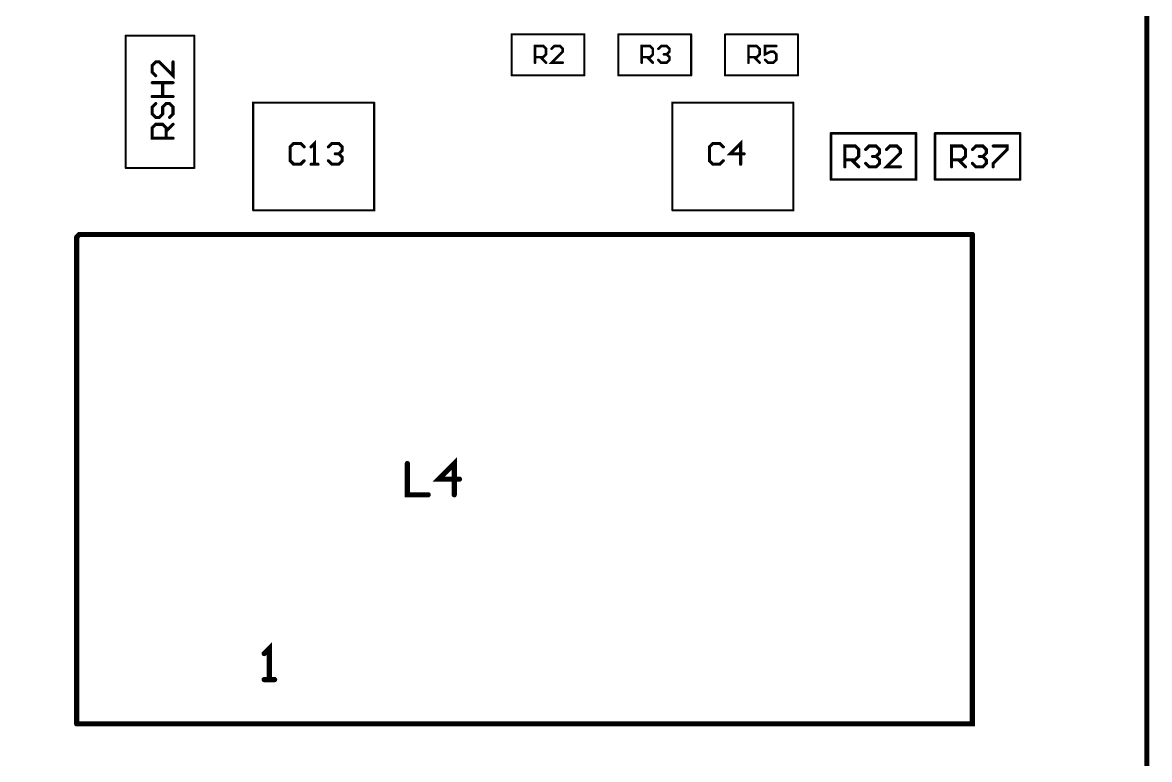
# Model space of a CAD drawing. Extents: x -4.2 to 14.8, y -3.5 to 8.8.
# Drawn here: x 8.836 to 11, y 1.377 to 2.792 of the extents above; entities that cross this region are included whole.
import ezdxf

# ---------------------------------------------------------------- set-up
doc = ezdxf.new("R2010")
doc.units = 0
doc.layers.add('2D_LINE_00', color=1, linetype='CONTINUOUS')

# ---------------------------------------------------------------- blocks, each defined once
blk = doc.blocks.new('SMOOTH_0$01')
at = {"const_width": 0.005}
blk.add_lwpolyline([(-0.0025, 0, 1), (0.0025, 0, 1)], format="xyb", close=True, dxfattribs=at)
blk = doc.blocks.new('DRAWING_3003')
at = {"layer": '2D_LINE_00', "const_width": 0.01}
blk.add_lwpolyline([(0, 0), (0, 0.935)], dxfattribs=at)
at = {"layer": '2D_LINE_00'}
for p in [(0, 0.935), (0, 0)]:
    blk.add_blockref('SMOOTH_0$01', p, dxfattribs=at)
blk = doc.blocks.new('DRAWING_3004')
at = {"layer": '2D_LINE_00', "const_width": 0.01}
blk.add_lwpolyline([(0, 0), (1.72, 0), (1.72, 0.94)], dxfattribs=at)
at = {"layer": '2D_LINE_00'}
for p in [(1.72, 0.94), (0, 0), (1.72, 0)]:
    blk.add_blockref('SMOOTH_0$01', p, dxfattribs=at)
blk = doc.blocks.new('DRAWING_3005')
at = {"layer": '2D_LINE_00', "const_width": 0.01}
blk.add_lwpolyline([(0, 0), (1.715, 0)], dxfattribs=at)
at = {"layer": '2D_LINE_00'}
for p in [(0, 0), (1.715, 0)]:
    blk.add_blockref('SMOOTH_0$01', p, dxfattribs=at)
blk = doc.blocks.new('DRAWING_3006')
at = {"layer": '2D_LINE_00', "const_width": 0.01}
blk.add_lwpolyline([(0, 0), (0.005, 0.005)], dxfattribs=at)
at = {"layer": '2D_LINE_00'}
for p in [(0, 0), (0.005, 0.005)]:
    blk.add_blockref('SMOOTH_0$01', p, dxfattribs=at)
blk = doc.blocks.new('DRAWING_3219')
at = {"layer": '2D_LINE_00', "const_width": 0.01}
blk.add_lwpolyline([(0, 0), (11.23, 0), (11.23, 7.4)], dxfattribs=at)
blk = doc.blocks.new('DRAWING_3274')
at = {"layer": '2D_LINE_00', "const_width": 0.01}
blk.add_lwpolyline([(0, 0), (0, -0.05998), (0.03999, -0.05998)], dxfattribs=at)
at = {"layer": '2D_LINE_00'}
for p in [(0, 0), (0, -0.05998), (0.03999, -0.05998)]:
    blk.add_blockref('SMOOTH_0$01', p, dxfattribs=at)
blk = doc.blocks.new('DRAWING_3275')
at = {"layer": '2D_LINE_00', "const_width": 0.01}
blk.add_lwpolyline([(0, 0), (0, 0.05998), (-0.02999, 0.02999), (0.01, 0.02999)], dxfattribs=at)
at = {"layer": '2D_LINE_00'}
for p in [(0, 0.05998), (-0.02999, 0.02999), (0.01, 0.02999), (0, 0)]:
    blk.add_blockref('SMOOTH_0$01', p, dxfattribs=at)
blk = doc.blocks.new('DRAWING_3276')
at = {"layer": '2D_LINE_00', "const_width": 0.01}
blk.add_lwpolyline([(0, 0), (0.01999, 0), (0.01, 0), (0.01, 0.05998), (0, 0.04998)], dxfattribs=at)
at = {"layer": '2D_LINE_00'}
for p in [(0.01, 0.05998), (0, 0.04998), (0, 0), (0.01, 0), (0.01999, 0)]:
    blk.add_blockref('SMOOTH_0$01', p, dxfattribs=at)
blk = doc.blocks.new('SMOOTH_0$00394')
at = {"const_width": 0.00197}
blk.add_lwpolyline([(-0.001, 0, 1), (0.001, 0, 1)], format="xyb", close=True, dxfattribs=at)
blk = doc.blocks.new('DRAWING_3716')
at = {"layer": '2D_LINE_00', "const_width": 0.00394}
blk.add_lwpolyline([(0, 0), (0, 0.2067), (0.23228, 0.2067)], dxfattribs=at)
at = {"layer": '2D_LINE_00'}
for p in [(0, 0.2067), (0.23228, 0.2067), (0, 0)]:
    blk.add_blockref('SMOOTH_0$00394', p, dxfattribs=at)
blk = doc.blocks.new('DRAWING_3717')
at = {"layer": '2D_LINE_00', "const_width": 0.00394}
blk.add_lwpolyline([(0, 0), (0.23228, 0), (0.23228, 0.2067)], dxfattribs=at)
at = {"layer": '2D_LINE_00'}
for p in [(0.23228, 0.2067), (0, 0), (0.23228, 0)]:
    blk.add_blockref('SMOOTH_0$00394', p, dxfattribs=at)
blk = doc.blocks.new('DRAWING_3828')
at = {"layer": '2D_LINE_00', "const_width": 0.00394}
blk.add_lwpolyline([(0, 0), (0, 0.2067), (0.23228, 0.2067)], dxfattribs=at)
at = {"layer": '2D_LINE_00'}
for p in [(0, 0.2067), (0.23228, 0.2067), (0, 0)]:
    blk.add_blockref('SMOOTH_0$00394', p, dxfattribs=at)
blk = doc.blocks.new('DRAWING_3829')
at = {"layer": '2D_LINE_00', "const_width": 0.00394}
blk.add_lwpolyline([(0, 0), (0.23228, 0), (0.23228, 0.2067)], dxfattribs=at)
at = {"layer": '2D_LINE_00'}
for p in [(0.23228, 0.2067), (0, 0), (0.23228, 0)]:
    blk.add_blockref('SMOOTH_0$00394', p, dxfattribs=at)
blk = doc.blocks.new('DRAWING_3929')
at = {"layer": '2D_LINE_00', "const_width": 0.00394}
blk.add_lwpolyline([(0, 0), (0.1319, 0)], dxfattribs=at)
at = {"layer": '2D_LINE_00'}
for p in [(0, 0), (0.1319, 0)]:
    blk.add_blockref('SMOOTH_0$00394', p, dxfattribs=at)
blk = doc.blocks.new('DRAWING_3930')
at = {"layer": '2D_LINE_00', "const_width": 0.00394}
blk.add_lwpolyline([(0, 0), (0.1319, 0)], dxfattribs=at)
at = {"layer": '2D_LINE_00'}
for p in [(0, 0), (0.1319, 0)]:
    blk.add_blockref('SMOOTH_0$00394', p, dxfattribs=at)
blk = doc.blocks.new('DRAWING_3931')
at = {"layer": '2D_LINE_00', "const_width": 0.00394}
blk.add_lwpolyline([(0, 0), (0, 0.25394)], dxfattribs=at)
at = {"layer": '2D_LINE_00'}
for p in [(0, 0.25394), (0, 0)]:
    blk.add_blockref('SMOOTH_0$00394', p, dxfattribs=at)
blk = doc.blocks.new('DRAWING_3932')
at = {"layer": '2D_LINE_00', "const_width": 0.00394}
blk.add_lwpolyline([(0, 0), (0, 0.25394)], dxfattribs=at)
at = {"layer": '2D_LINE_00'}
for p in [(0, 0.25394), (0, 0)]:
    blk.add_blockref('SMOOTH_0$00394', p, dxfattribs=at)
blk = doc.blocks.new('DRAWING_4129')
at = {"layer": '2D_LINE_00', "const_width": 0.00394}
blk.add_lwpolyline([(0, 0), (0, 0.07874)], dxfattribs=at)
at = {"layer": '2D_LINE_00'}
for p in [(0, 0.07874), (0, 0)]:
    blk.add_blockref('SMOOTH_0$00394', p, dxfattribs=at)
blk = doc.blocks.new('DRAWING_4130')
at = {"layer": '2D_LINE_00', "const_width": 0.00394}
blk.add_lwpolyline([(0, 0), (0.13976, 0)], dxfattribs=at)
at = {"layer": '2D_LINE_00'}
for p in [(0, 0), (0.13976, 0)]:
    blk.add_blockref('SMOOTH_0$00394', p, dxfattribs=at)
blk = doc.blocks.new('DRAWING_4131')
at = {"layer": '2D_LINE_00', "const_width": 0.00394}
blk.add_lwpolyline([(0, 0), (0.13976, 0)], dxfattribs=at)
at = {"layer": '2D_LINE_00'}
for p in [(0, 0), (0.13976, 0)]:
    blk.add_blockref('SMOOTH_0$00394', p, dxfattribs=at)
blk = doc.blocks.new('DRAWING_4132')
at = {"layer": '2D_LINE_00', "const_width": 0.00394}
blk.add_lwpolyline([(0, 0), (0, 0.07874)], dxfattribs=at)
at = {"layer": '2D_LINE_00'}
for p in [(0, 0.07874), (0, 0)]:
    blk.add_blockref('SMOOTH_0$00394', p, dxfattribs=at)
blk = doc.blocks.new('DRAWING_4133')
at = {"layer": '2D_LINE_00', "const_width": 0.00394}
blk.add_lwpolyline([(0, 0), (0, 0.07874)], dxfattribs=at)
at = {"layer": '2D_LINE_00'}
for p in [(0, 0.07874), (0, 0)]:
    blk.add_blockref('SMOOTH_0$00394', p, dxfattribs=at)
blk = doc.blocks.new('DRAWING_4134')
at = {"layer": '2D_LINE_00', "const_width": 0.00394}
blk.add_lwpolyline([(0, 0), (0.13976, 0)], dxfattribs=at)
at = {"layer": '2D_LINE_00'}
for p in [(0, 0), (0.13976, 0)]:
    blk.add_blockref('SMOOTH_0$00394', p, dxfattribs=at)
blk = doc.blocks.new('DRAWING_4135')
at = {"layer": '2D_LINE_00', "const_width": 0.00394}
blk.add_lwpolyline([(0, 0), (0.13976, 0)], dxfattribs=at)
at = {"layer": '2D_LINE_00'}
for p in [(0, 0), (0.13976, 0)]:
    blk.add_blockref('SMOOTH_0$00394', p, dxfattribs=at)
blk = doc.blocks.new('DRAWING_4136')
at = {"layer": '2D_LINE_00', "const_width": 0.00394}
blk.add_lwpolyline([(0, 0), (0, 0.07874)], dxfattribs=at)
at = {"layer": '2D_LINE_00'}
for p in [(0, 0.07874), (0, 0)]:
    blk.add_blockref('SMOOTH_0$00394', p, dxfattribs=at)
blk = doc.blocks.new('DRAWING_4137')
at = {"layer": '2D_LINE_00', "const_width": 0.00394}
blk.add_lwpolyline([(0, 0), (0, 0.07874)], dxfattribs=at)
at = {"layer": '2D_LINE_00'}
for p in [(0, 0.07874), (0, 0)]:
    blk.add_blockref('SMOOTH_0$00394', p, dxfattribs=at)
blk = doc.blocks.new('DRAWING_4138')
at = {"layer": '2D_LINE_00', "const_width": 0.00394}
blk.add_lwpolyline([(0, 0), (0.13976, 0)], dxfattribs=at)
at = {"layer": '2D_LINE_00'}
for p in [(0, 0), (0.13976, 0)]:
    blk.add_blockref('SMOOTH_0$00394', p, dxfattribs=at)
blk = doc.blocks.new('DRAWING_4139')
at = {"layer": '2D_LINE_00', "const_width": 0.00394}
blk.add_lwpolyline([(0, 0), (0.13976, 0)], dxfattribs=at)
at = {"layer": '2D_LINE_00'}
for p in [(0, 0), (0.13976, 0)]:
    blk.add_blockref('SMOOTH_0$00394', p, dxfattribs=at)
blk = doc.blocks.new('DRAWING_4140')
at = {"layer": '2D_LINE_00', "const_width": 0.00394}
blk.add_lwpolyline([(0, 0), (0, 0.07874)], dxfattribs=at)
at = {"layer": '2D_LINE_00'}
for p in [(0, 0.07874), (0, 0)]:
    blk.add_blockref('SMOOTH_0$00394', p, dxfattribs=at)
blk = doc.blocks.new('SMOOTH_0$006')
at = {"const_width": 0.003}
blk.add_lwpolyline([(-0.0015, 0, 1), (0.0015, 0, 1)], format="xyb", close=True, dxfattribs=at)
blk = doc.blocks.new('DRAWING_4148')
at = {"layer": '2D_LINE_00', "const_width": 0.006}
blk.add_lwpolyline([(0, 0), (0, 0.03999), (0.01999, 0.03999), (0.02666, 0.03332), (0.02666, 0.01999), (0.01999, 0.01333), (0, 0.01333)], dxfattribs=at)
at = {"layer": '2D_LINE_00'}
for p in [(0, 0.03999), (0.01999, 0.03999), (0.02666, 0.03332), (0.02666, 0.01999), (0, 0.01333), (0, 0), (0.01999, 0.01333)]:
    blk.add_blockref('SMOOTH_0$006', p, dxfattribs=at)
blk = doc.blocks.new('DRAWING_4149')
at = {"layer": '2D_LINE_00', "const_width": 0.006}
blk.add_lwpolyline([(0, 0), (0.01333, -0.01333)], dxfattribs=at)
at = {"layer": '2D_LINE_00'}
for p in [(0, 0), (0.01333, -0.01333)]:
    blk.add_blockref('SMOOTH_0$006', p, dxfattribs=at)
blk = doc.blocks.new('DRAWING_4150')
at = {"layer": '2D_LINE_00', "const_width": 0.006}
blk.add_lwpolyline([(0, 0), (0.00666, 0.00667), (0.01999, 0.00667), (0.02665, 0), (0.02665, -0.00666), (0.01999, -0.01333), (0.01333, -0.01333), (0.01999, -0.01333), (0.02665, -0.01999), (0.02665, -0.02666), (0.01999, -0.03332), (0.00666, -0.03332), (0, -0.02666)], dxfattribs=at)
at = {"layer": '2D_LINE_00'}
for p in [(0, 0), (0.00666, 0.00667), (0.01999, 0.00667), (0.02665, 0), (0.01333, -0.01333), (0.01999, -0.01333), (0.01999, -0.01333), (0.02665, -0.00666), (0.02665, -0.01999), (0, -0.02666), (0.00666, -0.03332), (0.01999, -0.03332), (0.02665, -0.02666)]:
    blk.add_blockref('SMOOTH_0$006', p, dxfattribs=at)
blk = doc.blocks.new('DRAWING_4151')
at = {"layer": '2D_LINE_00', "const_width": 0.006}
blk.add_lwpolyline([(0, 0), (-0.02666, 0), (0, 0.02666), (0, 0.03332), (-0.00666, 0.03999), (-0.01999, 0.03999), (-0.02666, 0.03332)], dxfattribs=at)
at = {"layer": '2D_LINE_00'}
for p in [(-0.02666, 0.03332), (-0.01999, 0.03999), (-0.00666, 0.03999), (0, 0.03332), (0, 0.02666), (-0.02666, 0), (0, 0)]:
    blk.add_blockref('SMOOTH_0$006', p, dxfattribs=at)
blk = doc.blocks.new('DRAWING_4165')
at = {"layer": '2D_LINE_00', "const_width": 0.006}
blk.add_lwpolyline([(0, 0), (-0.00667, 0.00667), (-0.02, 0.00667), (-0.02666, 0), (-0.02666, -0.02666), (-0.02, -0.03332), (-0.00667, -0.03332), (0, -0.02666)], dxfattribs=at)
at = {"layer": '2D_LINE_00'}
for p in [(-0.02666, 0), (-0.02, 0.00667), (-0.00667, 0.00667), (0, 0), (-0.02666, -0.02666), (-0.02, -0.03332), (-0.00667, -0.03332), (0, -0.02666)]:
    blk.add_blockref('SMOOTH_0$006', p, dxfattribs=at)
blk = doc.blocks.new('DRAWING_4166')
at = {"layer": '2D_LINE_00', "const_width": 0.006}
blk.add_lwpolyline([(0, 0), (0.01333, 0), (0.00666, 0), (0.00666, 0.03999), (0, 0.03332)], dxfattribs=at)
at = {"layer": '2D_LINE_00'}
for p in [(0, 0.03332), (0.00666, 0.03999), (0, 0), (0.00666, 0), (0.01333, 0)]:
    blk.add_blockref('SMOOTH_0$006', p, dxfattribs=at)
blk = doc.blocks.new('DRAWING_4167')
at = {"layer": '2D_LINE_00', "const_width": 0.006}
blk.add_lwpolyline([(0, 0), (0.00666, 0.00667), (0.01999, 0.00667), (0.02666, 0), (0.02666, -0.00666), (0.01999, -0.01333), (0.01333, -0.01333), (0.01999, -0.01333), (0.02666, -0.01999), (0.02666, -0.02666), (0.01999, -0.03332), (0.00666, -0.03332), (0, -0.02666)], dxfattribs=at)
at = {"layer": '2D_LINE_00'}
for p in [(0, 0), (0.00666, 0.00667), (0.01999, 0.00667), (0.02666, 0), (0.01333, -0.01333), (0.01999, -0.01333), (0.01999, -0.01333), (0.02666, -0.00666), (0.02666, -0.01999), (0, -0.02666), (0.00666, -0.03332), (0.01999, -0.03332), (0.02666, -0.02666)]:
    blk.add_blockref('SMOOTH_0$006', p, dxfattribs=at)
blk = doc.blocks.new('DRAWING_4178')
at = {"layer": '2D_LINE_00', "const_width": 0.006}
blk.add_lwpolyline([(0, 0), (-0.00667, 0.00667), (-0.02, 0.00667), (-0.02666, 0), (-0.02666, -0.02666), (-0.02, -0.03332), (-0.00667, -0.03332), (0, -0.02666)], dxfattribs=at)
at = {"layer": '2D_LINE_00'}
for p in [(-0.02666, 0), (-0.02, 0.00667), (-0.00667, 0.00667), (0, 0), (-0.02666, -0.02666), (-0.02, -0.03332), (-0.00667, -0.03332), (0, -0.02666)]:
    blk.add_blockref('SMOOTH_0$006', p, dxfattribs=at)
blk = doc.blocks.new('DRAWING_4179')
at = {"layer": '2D_LINE_00', "const_width": 0.006}
blk.add_lwpolyline([(0, 0), (0, 0.03999), (-0.01999, 0.01999), (0.00667, 0.01999)], dxfattribs=at)
at = {"layer": '2D_LINE_00'}
for p in [(-0.01999, 0.01999), (0, 0.03999), (0.00667, 0.01999), (0, 0)]:
    blk.add_blockref('SMOOTH_0$006', p, dxfattribs=at)
blk = doc.blocks.new('DRAWING_4304')
at = {"layer": '2D_LINE_00', "const_width": 0.006}
blk.add_lwpolyline([(0, 0), (0, 0.03999), (0.01999, 0.03999), (0.02666, 0.03332), (0.02666, 0.01999), (0.01999, 0.01333), (0, 0.01333)], dxfattribs=at)
at = {"layer": '2D_LINE_00'}
for p in [(0, 0.03999), (0.01999, 0.03999), (0.02666, 0.03332), (0.02666, 0.01999), (0, 0.01333), (0, 0), (0.01999, 0.01333)]:
    blk.add_blockref('SMOOTH_0$006', p, dxfattribs=at)
blk = doc.blocks.new('DRAWING_4305')
at = {"layer": '2D_LINE_00', "const_width": 0.006}
blk.add_lwpolyline([(0, 0), (0.01333, -0.01333)], dxfattribs=at)
at = {"layer": '2D_LINE_00'}
for p in [(0, 0), (0.01333, -0.01333)]:
    blk.add_blockref('SMOOTH_0$006', p, dxfattribs=at)
blk = doc.blocks.new('DRAWING_4306')
at = {"layer": '2D_LINE_00', "const_width": 0.006}
blk.add_lwpolyline([(0, 0), (0.00666, 0.00667), (0.01999, 0.00667), (0.02665, 0), (0.02665, -0.00666), (0.01999, -0.01333), (0.01333, -0.01333), (0.01999, -0.01333), (0.02665, -0.01999), (0.02665, -0.02666), (0.01999, -0.03332), (0.00666, -0.03332), (0, -0.02666)], dxfattribs=at)
at = {"layer": '2D_LINE_00'}
for p in [(0, 0), (0.00666, 0.00667), (0.01999, 0.00667), (0.02665, 0), (0.01333, -0.01333), (0.01999, -0.01333), (0.01999, -0.01333), (0.02665, -0.00666), (0.02665, -0.01999), (0, -0.02666), (0.00666, -0.03332), (0.01999, -0.03332), (0.02665, -0.02666)]:
    blk.add_blockref('SMOOTH_0$006', p, dxfattribs=at)
blk = doc.blocks.new('DRAWING_4307')
at = {"layer": '2D_LINE_00', "const_width": 0.006}
blk.add_lwpolyline([(0, 0), (0.02666, 0), (0.02666, -0.00667), (0, -0.03333), (0, -0.03999)], dxfattribs=at)
at = {"layer": '2D_LINE_00'}
for p in [(0, 0), (0.02666, 0), (0.02666, -0.00667), (0, -0.03333), (0, -0.03999)]:
    blk.add_blockref('SMOOTH_0$006', p, dxfattribs=at)
blk = doc.blocks.new('DRAWING_4308')
at = {"layer": '2D_LINE_00', "const_width": 0.006}
blk.add_lwpolyline([(0, 0), (-0.03999, 0), (-0.03999, 0.01999), (-0.03332, 0.02666), (-0.01999, 0.02666), (-0.01333, 0.01999), (-0.01333, 0)], dxfattribs=at)
at = {"layer": '2D_LINE_00'}
for p in [(-0.03999, 0.01999), (-0.03332, 0.02666), (-0.01999, 0.02666), (-0.01333, 0.01999), (-0.03999, 0), (-0.01333, 0), (0, 0)]:
    blk.add_blockref('SMOOTH_0$006', p, dxfattribs=at)
blk = doc.blocks.new('DRAWING_4309')
at = {"layer": '2D_LINE_00', "const_width": 0.006}
blk.add_lwpolyline([(0, 0), (0.01333, 0.01333)], dxfattribs=at)
at = {"layer": '2D_LINE_00'}
for p in [(0, 0), (0.01333, 0.01333)]:
    blk.add_blockref('SMOOTH_0$006', p, dxfattribs=at)
blk = doc.blocks.new('DRAWING_4310')
at = {"layer": '2D_LINE_00', "const_width": 0.006}
blk.add_lwpolyline([(0, 0), (-0.00667, -0.00667), (-0.00667, -0.02), (0, -0.02666), (0.00666, -0.02666), (0.01333, -0.02), (0.01333, -0.00667), (0.01999, 0), (0.02665, 0), (0.03332, -0.00667), (0.03332, -0.02), (0.02665, -0.02666)], dxfattribs=at)
at = {"layer": '2D_LINE_00'}
for p in [(0, 0), (0.01999, 0), (0.02665, 0), (-0.00667, -0.00667), (-0.00667, -0.02), (0.01333, -0.00667), (0.01333, -0.02), (0.03332, -0.00667), (0.03332, -0.02), (0, -0.02666), (0.00666, -0.02666), (0.02665, -0.02666)]:
    blk.add_blockref('SMOOTH_0$006', p, dxfattribs=at)
blk = doc.blocks.new('DRAWING_4311')
at = {"layer": '2D_LINE_00', "const_width": 0.006}
blk.add_lwpolyline([(0, 0), (0.03999, 0), (0.02, 0), (0.02, 0.02666), (0, 0.02666), (0.03999, 0.02666)], dxfattribs=at)
at = {"layer": '2D_LINE_00'}
for p in [(0, 0.02666), (0.02, 0.02666), (0.03999, 0.02666), (0, 0), (0.02, 0), (0.03999, 0)]:
    blk.add_blockref('SMOOTH_0$006', p, dxfattribs=at)
blk = doc.blocks.new('DRAWING_4312')
at = {"layer": '2D_LINE_00', "const_width": 0.006}
blk.add_lwpolyline([(0, 0), (0, -0.02666), (-0.02666, 0), (-0.03332, 0), (-0.03999, -0.00667), (-0.03999, -0.01999), (-0.03332, -0.02666)], dxfattribs=at)
at = {"layer": '2D_LINE_00'}
for p in [(-0.03332, 0), (-0.02666, 0), (0, 0), (-0.03999, -0.00667), (-0.03999, -0.01999), (-0.03332, -0.02666), (0, -0.02666)]:
    blk.add_blockref('SMOOTH_0$006', p, dxfattribs=at)
blk = doc.blocks.new('SMOOTH_0$005')
at = {"const_width": 0.0025}
blk.add_lwpolyline([(-0.00125, 0, 1), (0.00125, 0, 1)], format="xyb", close=True, dxfattribs=at)
blk = doc.blocks.new('DRAWING_4711')
at = {"layer": '2D_LINE_00', "const_width": 0.005}
blk.add_lwpolyline([(0, 0), (0, 0.08858)], dxfattribs=at)
at = {"layer": '2D_LINE_00'}
for p in [(0, 0.08858), (0, 0)]:
    blk.add_blockref('SMOOTH_0$005', p, dxfattribs=at)
blk = doc.blocks.new('DRAWING_4712')
at = {"layer": '2D_LINE_00', "const_width": 0.005}
blk.add_lwpolyline([(0, 0), (0.16338, 0), (0.16338, 0.08858)], dxfattribs=at)
at = {"layer": '2D_LINE_00'}
for p in [(0.16338, 0.08858), (0, 0), (0.16338, 0)]:
    blk.add_blockref('SMOOTH_0$005', p, dxfattribs=at)
blk = doc.blocks.new('DRAWING_4713')
at = {"layer": '2D_LINE_00', "const_width": 0.005}
blk.add_lwpolyline([(0, 0), (0.16338, 0)], dxfattribs=at)
at = {"layer": '2D_LINE_00'}
for p in [(0, 0), (0.16338, 0)]:
    blk.add_blockref('SMOOTH_0$005', p, dxfattribs=at)
blk = doc.blocks.new('DRAWING_4994')
at = {"layer": '2D_LINE_00', "const_width": 0.005}
blk.add_lwpolyline([(0, 0), (0, 0.08858)], dxfattribs=at)
at = {"layer": '2D_LINE_00'}
for p in [(0, 0.08858), (0, 0)]:
    blk.add_blockref('SMOOTH_0$005', p, dxfattribs=at)
blk = doc.blocks.new('DRAWING_4995')
at = {"layer": '2D_LINE_00', "const_width": 0.005}
blk.add_lwpolyline([(0, 0), (0.16338, 0)], dxfattribs=at)
at = {"layer": '2D_LINE_00'}
for p in [(0, 0), (0.16338, 0)]:
    blk.add_blockref('SMOOTH_0$005', p, dxfattribs=at)
blk = doc.blocks.new('DRAWING_4996')
at = {"layer": '2D_LINE_00', "const_width": 0.005}
blk.add_lwpolyline([(0, 0), (0, 0.08858)], dxfattribs=at)
at = {"layer": '2D_LINE_00'}
for p in [(0, 0.08858), (0, 0)]:
    blk.add_blockref('SMOOTH_0$005', p, dxfattribs=at)
blk = doc.blocks.new('DRAWING_4997')
at = {"layer": '2D_LINE_00', "const_width": 0.005}
blk.add_lwpolyline([(0, 0), (0.16338, 0)], dxfattribs=at)
at = {"layer": '2D_LINE_00'}
for p in [(0, 0), (0.16338, 0)]:
    blk.add_blockref('SMOOTH_0$005', p, dxfattribs=at)
blk = doc.blocks.new('DRAWING_5787')
at = {"layer": '2D_LINE_00', "const_width": 0.005}
blk.add_lwpolyline([(0, 0), (0, 0.03199), (0.01599, 0.03199), (0.02133, 0.02666), (0.02133, 0.01599), (0.01599, 0.01066), (0, 0.01066)], dxfattribs=at)
at = {"layer": '2D_LINE_00'}
for p in [(0, 0.03199), (0.01599, 0.03199), (0.02133, 0.02666), (0, 0.01066), (0, 0), (0.01599, 0.01066), (0.02133, 0.01599)]:
    blk.add_blockref('SMOOTH_0$005', p, dxfattribs=at)
blk = doc.blocks.new('DRAWING_5788')
at = {"layer": '2D_LINE_00', "const_width": 0.005}
blk.add_lwpolyline([(0, 0), (0.01067, -0.01066)], dxfattribs=at)
at = {"layer": '2D_LINE_00'}
for p in [(0, 0), (0.01067, -0.01066)]:
    blk.add_blockref('SMOOTH_0$005', p, dxfattribs=at)
blk = doc.blocks.new('DRAWING_5789')
at = {"layer": '2D_LINE_00', "const_width": 0.005}
blk.add_lwpolyline([(0, 0), (-0.02133, 0), (0, 0.02133), (0, 0.02666), (-0.00534, 0.03199), (-0.016, 0.03199), (-0.02133, 0.02666)], dxfattribs=at)
at = {"layer": '2D_LINE_00'}
for p in [(-0.02133, 0.02666), (-0.016, 0.03199), (-0.00534, 0.03199), (0, 0.02666), (0, 0.02133), (-0.02133, 0), (0, 0)]:
    blk.add_blockref('SMOOTH_0$005', p, dxfattribs=at)
blk = doc.blocks.new('DRAWING_5790')
at = {"layer": '2D_LINE_00', "const_width": 0.005}
blk.add_lwpolyline([(0, 0), (0, 0.03199), (0.01599, 0.03199), (0.02133, 0.02666), (0.02133, 0.01599), (0.01599, 0.01066), (0, 0.01066)], dxfattribs=at)
at = {"layer": '2D_LINE_00'}
for p in [(0, 0.03199), (0.01599, 0.03199), (0.02133, 0.02666), (0, 0.01066), (0, 0), (0.01599, 0.01066), (0.02133, 0.01599)]:
    blk.add_blockref('SMOOTH_0$005', p, dxfattribs=at)
blk = doc.blocks.new('DRAWING_5791')
at = {"layer": '2D_LINE_00', "const_width": 0.005}
blk.add_lwpolyline([(0, 0), (0.01067, -0.01066)], dxfattribs=at)
at = {"layer": '2D_LINE_00'}
for p in [(0, 0), (0.01067, -0.01066)]:
    blk.add_blockref('SMOOTH_0$005', p, dxfattribs=at)
blk = doc.blocks.new('DRAWING_5792')
at = {"layer": '2D_LINE_00', "const_width": 0.005}
blk.add_lwpolyline([(0, 0), (0.00533, 0.00533), (0.01599, 0.00533), (0.02133, 0), (0.02133, -0.00533), (0.01599, -0.01067), (0.01066, -0.01067), (0.01599, -0.01067), (0.02133, -0.016), (0.02133, -0.02133), (0.01599, -0.02666), (0.00533, -0.02666), (0, -0.02133)], dxfattribs=at)
at = {"layer": '2D_LINE_00'}
for p in [(0, 0), (0.00533, 0.00533), (0.01599, 0.00533), (0.02133, 0), (0, -0.02133), (0.01066, -0.01067), (0.01599, -0.01067), (0.01599, -0.01067), (0.02133, -0.00533), (0.02133, -0.016), (0.02133, -0.02133), (0.00533, -0.02666), (0.01599, -0.02666)]:
    blk.add_blockref('SMOOTH_0$005', p, dxfattribs=at)
blk = doc.blocks.new('DRAWING_5793')
at = {"layer": '2D_LINE_00', "const_width": 0.005}
blk.add_lwpolyline([(0, 0), (0, 0.03199), (0.01599, 0.03199), (0.02133, 0.02666), (0.02133, 0.01599), (0.01599, 0.01066), (0, 0.01066)], dxfattribs=at)
at = {"layer": '2D_LINE_00'}
for p in [(0, 0.03199), (0.01599, 0.03199), (0.02133, 0.02666), (0, 0.01066), (0, 0), (0.01599, 0.01066), (0.02133, 0.01599)]:
    blk.add_blockref('SMOOTH_0$005', p, dxfattribs=at)
blk = doc.blocks.new('DRAWING_5794')
at = {"layer": '2D_LINE_00', "const_width": 0.005}
blk.add_lwpolyline([(0, 0), (0.01067, -0.01066)], dxfattribs=at)
at = {"layer": '2D_LINE_00'}
for p in [(0, 0), (0.01067, -0.01066)]:
    blk.add_blockref('SMOOTH_0$005', p, dxfattribs=at)
blk = doc.blocks.new('DRAWING_5795')
at = {"layer": '2D_LINE_00', "const_width": 0.005}
blk.add_lwpolyline([(0, 0), (-0.02133, 0), (-0.02133, -0.016), (-0.01067, -0.01066), (-0.00534, -0.01066), (0, -0.016), (0, -0.02666), (-0.00534, -0.03199), (-0.016, -0.03199), (-0.02133, -0.02666)], dxfattribs=at)
at = {"layer": '2D_LINE_00'}
for p in [(-0.02133, 0), (0, 0), (-0.02133, -0.016), (-0.01067, -0.01066), (-0.00534, -0.01066), (0, -0.016), (-0.02133, -0.02666), (-0.016, -0.03199), (-0.00534, -0.03199), (0, -0.02666)]:
    blk.add_blockref('SMOOTH_0$005', p, dxfattribs=at)

msp = doc.modelspace()

# ---------------------------------------------------------------- block references
for name, p in [('DRAWING_3219', (-0.235, -0.2)), ('DRAWING_4130', (9.7751, 2.7694)), ('DRAWING_4132', (9.7751, 2.6906)), ('DRAWING_4129', (9.9149, 2.6906)), ('DRAWING_4133', (9.9801, 2.6906)), ('DRAWING_4135', (9.9801, 2.7694)), ('DRAWING_4136', (10.1199, 2.6906)), ('DRAWING_4138', (10.1851, 2.7694)), ('DRAWING_4140', (10.1851, 2.6906)), ('DRAWING_4137', (10.3249, 2.6906)), ('DRAWING_3929', (9.0341, 2.767)), ('DRAWING_3931', (9.0341, 2.513)), ('DRAWING_3932', (9.166, 2.513)), ('DRAWING_5787', (9.82, 2.715)), ('DRAWING_5789', (9.8733, 2.715)), ('DRAWING_5790', (10.025, 2.715)), ('DRAWING_5792', (10.057, 2.7417)), ('DRAWING_5793', (10.23, 2.715)), ('DRAWING_5795', (10.2833, 2.747)), ('DRAWING_5788', (9.8307, 2.7257)), ('DRAWING_5791', (10.0357, 2.7257)), ('DRAWING_5794', (10.2407, 2.7257)), ('DRAWING_4312', (9.125, 2.7166)), ('DRAWING_4131', (9.7751, 2.6906)), ('DRAWING_4134', (9.9801, 2.6906)), ('DRAWING_4139', (10.1851, 2.6906)), ('DRAWING_4311', (9.085, 2.65)), ('DRAWING_3716', (9.2789, 2.4316)), ('DRAWING_3717', (9.2789, 2.4316)), ('DRAWING_3828', (10.0839, 2.4316)), ('DRAWING_3829', (10.0839, 2.4316)), ('DRAWING_4310', (9.0917, 2.6366)), ('DRAWING_4308', (9.125, 2.57)), ('DRAWING_4309', (9.1117, 2.5833)), ('DRAWING_4711', (10.3883, 2.4907)), ('DRAWING_4712', (10.3883, 2.4907)), ('DRAWING_4713', (10.3883, 2.5793)), ('DRAWING_4995', (10.5883, 2.5793)), ('DRAWING_4996', (10.5883, 2.4907)), ('DRAWING_4994', (10.7517, 2.4907)), ('DRAWING_4165', (9.3767, 2.5533)), ('DRAWING_4166', (9.39, 2.52)), ('DRAWING_4167', (9.4233, 2.5533)), ('DRAWING_4178', (10.1817, 2.5533)), ('DRAWING_4179', (10.215, 2.52)), ('DRAWING_4148', (10.415, 2.515)), ('DRAWING_4150', (10.455, 2.5483)), ('DRAWING_4151', (10.5216, 2.515)), ('DRAWING_4304', (10.62, 2.515)), ('DRAWING_4306', (10.66, 2.5483)), ('DRAWING_4307', (10.7, 2.555)), ('DRAWING_3930', (9.0341, 2.513)), ('DRAWING_4149', (10.4283, 2.5283)), ('DRAWING_4305', (10.6333, 2.5283)), ('DRAWING_4997', (10.5883, 2.4907)), ('DRAWING_3004', (8.94, 1.445)), ('DRAWING_3006', (8.94, 2.38)), ('DRAWING_3003', (8.94, 1.445)), ('DRAWING_3005', (8.945, 2.385)), ('DRAWING_3274', (9.575, 1.945)), ('DRAWING_3275', (9.665, 1.885)), ('DRAWING_3276', (9.3, 1.53))]:
    msp.add_blockref(name, p)

doc.saveas('drawing.dxf')
